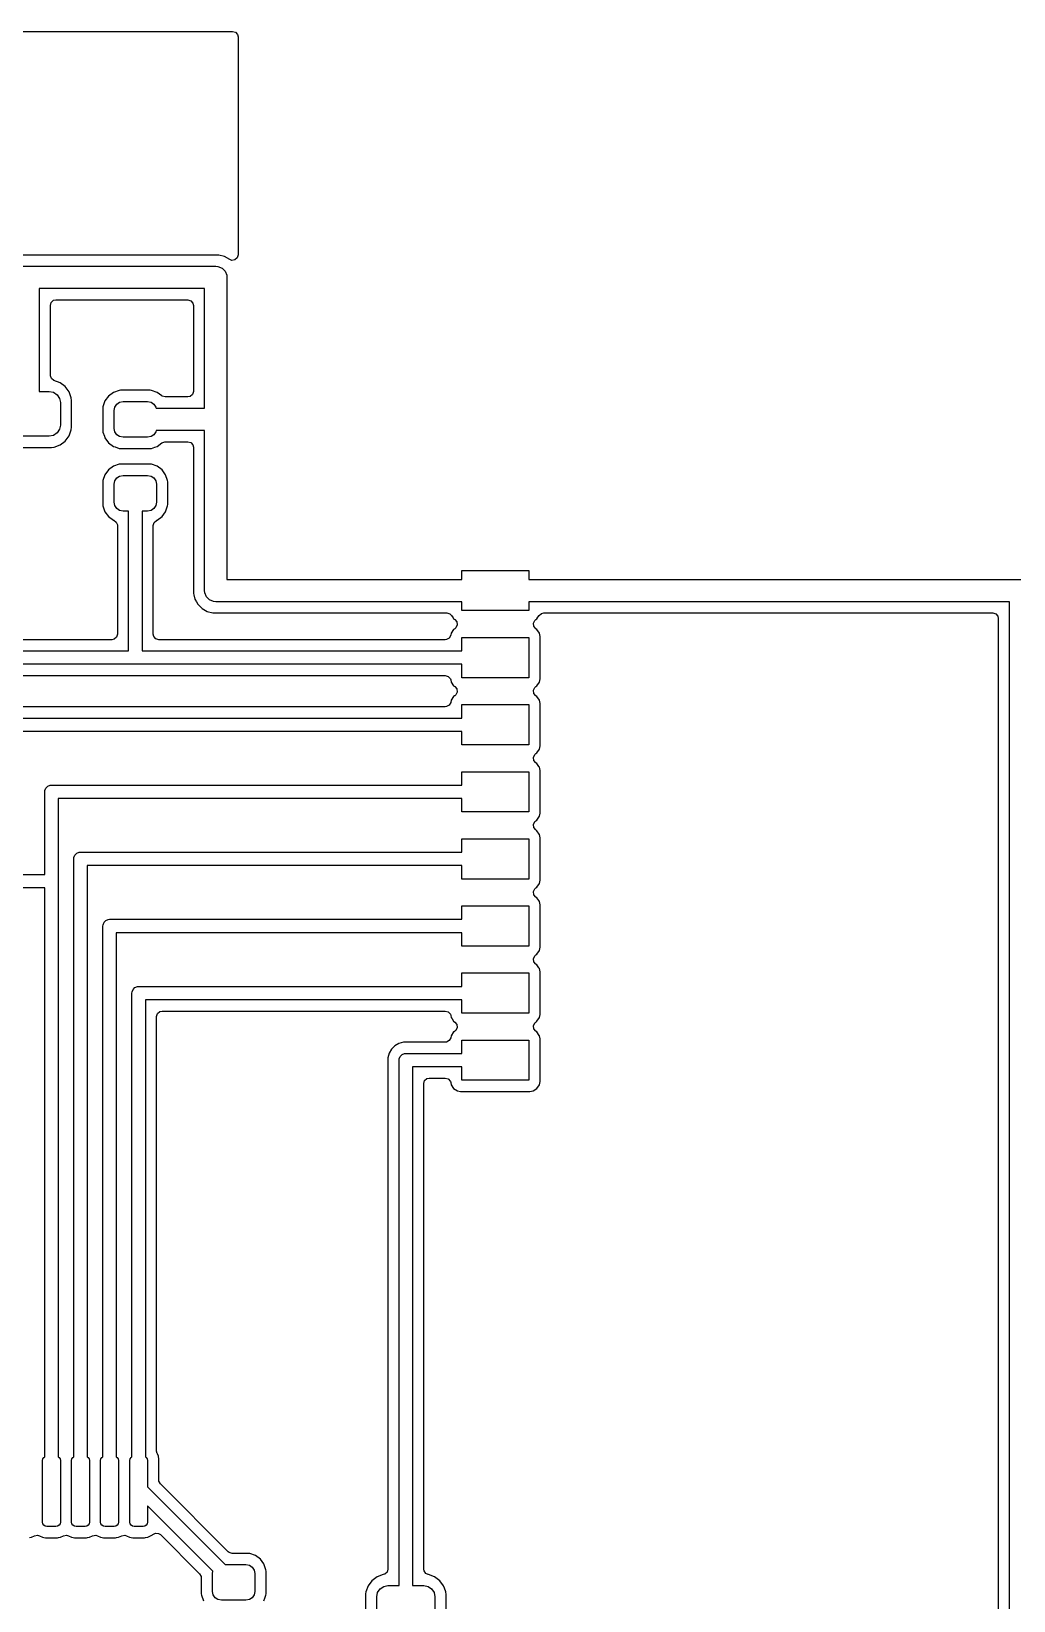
# Model space of a CAD drawing. Header units: millimetres. Extents: x 100.5 to 179.5, y -161.5 to -100.5.
# Drawn here: x 124.88 to 146.84, y -135.58 to -100.5 of the extents above; entities that cross this region are included whole.
import ezdxf

# ---------------------------------------------------------------- set-up
doc = ezdxf.new("R2010")
doc.units = ezdxf.units.MM
doc.layers.add('F.Cu', color=52, linetype='CONTINUOUS', true_color=0xb8bb26)

msp = doc.modelspace()

# ---------------------------------------------------------------- linework, layer by layer
at = {"layer": 'F.Cu', "linetype": 'CONTINUOUS'}
for p, q in [((101.241555, -100.5), (129.376, -100.5)), ((129.376, -100.5), (129.443039, -100.519685)), ((129.443039, -100.519685), (129.488794, -100.572489)), ((129.488794, -100.572489), (129.5, -100.624)), ((129.5, -100.624), (129.5, -105.495973)), ((129.065892, -105.4995), (114.065892, -105.4995)), ((129.193186, -105.533608), (129.065892, -105.4995)), ((129.193187, -105.533608), (129.193186, -105.533608)), ((129.193188, -105.533609), (129.193187, -105.533608)), ((129.314, -105.60336), (129.193188, -105.533609)), ((129.480315, -105.563012), (129.427511, -105.608767)), ((129.5, -105.495973), (129.480315, -105.563012)), ((114, -105.75), (129, -105.75)), ((129, -105.75), (129.048773, -105.754804)), ((129.048773, -105.754804), (129.138893, -105.792133)), ((129.138893, -105.792133), (129.207867, -105.861107)), ((129.207867, -105.861107), (129.245196, -105.951227)), ((129.358353, -105.618711), (129.314, -105.60336)), ((129.427511, -105.608767), (129.358353, -105.618711)), ((128.75, -106.25), (125.05, -106.25)), ((125.05, -106.25), (125.05, -108.55)), ((128.75, -108.920693), (128.75, -106.25)), ((129.245196, -105.951227), (129.25, -106)), ((129.25, -106), (129.25, -112.75)), ((125.3005, -106.6245), (125.320185, -106.557461)), ((125.3005, -108.189235), (125.3005, -106.6245)), ((125.320185, -106.557461), (125.372989, -106.511706)), ((125.372989, -106.511706), (125.4245, -106.5005)), ((125.4245, -106.5005), (128.3755, -106.5005)), ((128.3755, -106.5005), (128.442539, -106.520185)), ((128.442539, -106.520185), (128.488294, -106.572989)), ((128.488294, -106.572989), (128.4995, -106.6245)), ((128.4995, -106.6245), (128.4995, -108.547231)), ((125.300816, -108.198081), (125.3005, -108.189235)), ((125.325233, -108.263545), (125.300816, -108.198081)), ((125.381166, -108.305417), (125.325233, -108.263545)), ((125.51733, -108.356203), (125.381166, -108.305417)), ((125.517335, -108.356206), (125.51733, -108.356203)), ((125.632544, -108.442452), (125.517335, -108.356206)), ((125.05, -108.55), (125.275, -108.55)), ((125.275, -108.55), (125.370671, -108.56903)), ((125.370671, -108.56903), (125.451777, -108.623223)), ((125.451777, -108.623223), (125.50597, -108.704329)), ((125.50597, -108.704329), (125.525, -108.8)), ((125.632547, -108.442455), (125.632544, -108.442452)), ((125.718793, -108.557664), (125.632547, -108.442455)), ((125.718797, -108.557671), (125.718793, -108.557664)), ((125.761736, -108.672798), (125.718797, -108.557671)), ((125.769091, -108.692517), (125.761736, -108.672798)), ((125.775499, -108.752128), (125.769091, -108.692517)), ((125.7755, -109.347873), (125.775499, -108.752128)), ((126.60285, -108.65285), (126.522207, -108.762117)), ((126.712117, -108.572207), (126.60285, -108.65285)), ((126.712119, -108.572206), (126.712117, -108.572207)), ((126.840298, -108.527353), (126.712119, -108.572206)), ((126.8403, -108.527353), (126.840298, -108.527353)), ((126.87073, -108.5245), (126.8403, -108.527353)), ((126.870734, -108.5245), (126.87073, -108.5245)), ((127.529266, -108.5245), (126.870734, -108.5245)), ((127.52927, -108.5245), (127.529266, -108.5245)), ((127.5597, -108.527353), (127.52927, -108.5245)), ((127.68788, -108.572206), (127.5597, -108.527353)), ((127.687882, -108.572207), (127.68788, -108.572206)), ((127.791154, -108.648425), (127.687882, -108.572207)), ((127.798032, -108.653151), (127.791154, -108.648425)), ((127.865126, -108.67265), (127.798032, -108.653151)), ((128.375845, -108.671231), (127.865126, -108.67265)), ((128.427011, -108.660025), (128.375845, -108.671231)), ((128.479815, -108.61427), (128.427011, -108.660025)), ((128.4995, -108.547231), (128.479815, -108.61427)), ((125.525, -108.8), (125.525, -109.3)), ((126.477353, -108.8903), (126.4745, -108.92073)), ((126.4745, -108.92073), (126.4745, -109.429269)), ((126.522206, -108.762119), (126.477353, -108.890298)), ((126.477353, -108.890298), (126.477353, -108.8903)), ((126.522207, -108.762117), (126.522206, -108.762119)), ((126.725, -108.975), (126.740224, -108.898463)), ((126.725, -109.375), (126.725, -108.975)), ((126.740224, -108.898463), (126.783579, -108.833579)), ((126.783579, -108.833579), (126.848463, -108.790224)), ((126.848463, -108.790224), (126.925, -108.775)), ((126.925, -108.775), (127.475, -108.775)), ((127.475, -108.775), (127.551537, -108.790224)), ((127.551537, -108.790224), (127.616421, -108.833579)), ((127.616421, -108.833579), (127.659776, -108.898463)), ((127.659776, -108.898463), (127.664797, -108.923707)), ((127.664797, -108.923707), (128.75, -108.920693)), ((125.50597, -109.395671), (125.451777, -109.476777)), ((125.525, -109.3), (125.50597, -109.395671)), ((125.718796, -109.542331), (125.769091, -109.407483)), ((125.769091, -109.407483), (125.7755, -109.347873)), ((126.4745, -109.429269), (126.477353, -109.459699)), ((126.740224, -109.451537), (126.725, -109.375)), ((126.783579, -109.516421), (126.740224, -109.451537)), ((127.659776, -109.451537), (127.616421, -109.516421)), ((127.665311, -109.423708), (127.659776, -109.451537)), ((128.75, -109.420695), (127.665311, -109.423708)), ((128.75, -113), (128.75, -109.420695)), ((124.277127, -109.8005), (125.322872, -109.800499)), ((125.275, -109.55), (124.325, -109.55)), ((125.370671, -109.53097), (125.275, -109.55)), ((125.322872, -109.800499), (125.382483, -109.794091)), ((125.451777, -109.476777), (125.370671, -109.53097)), ((125.382483, -109.794091), (125.517331, -109.743796)), ((125.517331, -109.743796), (125.632546, -109.657546)), ((125.632546, -109.657546), (125.718796, -109.542331)), ((126.477353, -109.459699), (126.477353, -109.459701)), ((126.477353, -109.459701), (126.509691, -109.552114)), ((126.509691, -109.552114), (126.522207, -109.587882)), ((126.522207, -109.587882), (126.60285, -109.69715)), ((126.60285, -109.69715), (126.712118, -109.777793)), ((126.712118, -109.777793), (126.746109, -109.789687)), ((126.746109, -109.789687), (126.840299, -109.822646)), ((126.848463, -109.559776), (126.783579, -109.516421)), ((126.925, -109.575), (126.848463, -109.559776)), ((127.475, -109.575), (126.925, -109.575)), ((127.551537, -109.559776), (127.475, -109.575)), ((127.616421, -109.516421), (127.551537, -109.559776)), ((127.559701, -109.822646), (127.635172, -109.796237)), ((127.635172, -109.796237), (127.687882, -109.777793)), ((127.687882, -109.777793), (127.796172, -109.697871)), ((127.796172, -109.697871), (127.8618, -109.673901)), ((127.8618, -109.673901), (127.869459, -109.673642)), ((127.869459, -109.673642), (128.375156, -109.672237)), ((128.375156, -109.672237), (128.442249, -109.691736)), ((128.442249, -109.691736), (128.488151, -109.744412)), ((128.488151, -109.744412), (128.4995, -109.796237)), ((128.4995, -109.796237), (128.4995, -113.065892)), ((126.840299, -109.822646), (126.87073, -109.8255)), ((126.87073, -109.8255), (126.870734, -109.8255)), ((126.870734, -109.8255), (127.52927, -109.8255)), ((127.52927, -109.8255), (127.559699, -109.822646)), ((127.559699, -109.822646), (127.559701, -109.822646)), ((126.522206, -110.412119), (126.477353, -110.540298)), ((126.522207, -110.412117), (126.522206, -110.412119)), ((126.60285, -110.30285), (126.522207, -110.412117)), ((126.712117, -110.222207), (126.60285, -110.30285)), ((126.712119, -110.222206), (126.712117, -110.222207)), ((126.840298, -110.177353), (126.712119, -110.222206)), ((126.740224, -110.548463), (126.783579, -110.483579)), ((126.783579, -110.483579), (126.848463, -110.440224)), ((126.8403, -110.177353), (126.840298, -110.177353)), ((126.87073, -110.1745), (126.8403, -110.177353)), ((126.848463, -110.440224), (126.925, -110.425)), ((126.870734, -110.1745), (126.87073, -110.1745)), ((127.529266, -110.1745), (126.870734, -110.1745)), ((126.925, -110.425), (127.475, -110.425)), ((127.475, -110.425), (127.551537, -110.440224)), ((127.52927, -110.1745), (127.529266, -110.1745)), ((127.5597, -110.177353), (127.52927, -110.1745)), ((127.551537, -110.440224), (127.616421, -110.483579)), ((127.68788, -110.222206), (127.5597, -110.177353)), ((127.616421, -110.483579), (127.659776, -110.548463)), ((127.687882, -110.222207), (127.68788, -110.222206)), ((127.79715, -110.30285), (127.687882, -110.222207)), ((127.877792, -110.412117), (127.79715, -110.30285)), ((127.877793, -110.412119), (127.877792, -110.412117)), ((127.922646, -110.540298), (127.877793, -110.412119)), ((126.477353, -110.5403), (126.4745, -110.57073)), ((126.4745, -110.57073), (126.4745, -111.079269)), ((126.477353, -110.540298), (126.477353, -110.5403)), ((126.725, -110.625), (126.740224, -110.548463)), ((126.725, -111.025), (126.725, -110.625)), ((127.659776, -110.548463), (127.675, -110.625)), ((127.675, -110.625), (127.675, -111.025)), ((127.922646, -110.5403), (127.922646, -110.540298)), ((127.9255, -110.57073), (127.922646, -110.5403)), ((127.9255, -111.079269), (127.9255, -110.57073)), ((126.4745, -111.079269), (126.477353, -111.109699)), ((126.477353, -111.109699), (126.477353, -111.109701)), ((126.477353, -111.109701), (126.522206, -111.23788)), ((126.740224, -111.101537), (126.725, -111.025)), ((126.783579, -111.166421), (126.740224, -111.101537)), ((126.848463, -111.209776), (126.783579, -111.166421)), ((127.616421, -111.166421), (127.551537, -111.209776)), ((127.659776, -111.101537), (127.616421, -111.166421)), ((127.675, -111.025), (127.659776, -111.101537)), ((127.877793, -111.237882), (127.900219, -111.17379)), ((127.900219, -111.17379), (127.922646, -111.109701)), ((127.922646, -111.109699), (127.9255, -111.079269)), ((127.922646, -111.109701), (127.922646, -111.109699)), ((126.522206, -111.23788), (126.522207, -111.237882)), ((126.522207, -111.237882), (126.60285, -111.34715)), ((126.60285, -111.34715), (126.712118, -111.427793)), ((126.712118, -111.427793), (126.712121, -111.427794)), ((126.712121, -111.427794), (126.716452, -111.42931)), ((126.716452, -111.42931), (126.773229, -111.47003)), ((126.773229, -111.47003), (126.798978, -111.534982)), ((126.798978, -111.534982), (126.7995, -111.546352)), ((126.7995, -111.546352), (126.7995, -113.9755)), ((126.925, -111.225), (126.848463, -111.209776)), ((127.05, -111.225), (126.925, -111.225)), ((127.05, -114.35), (127.05, -111.225)), ((127.475, -111.225), (127.35, -111.225)), ((127.35, -111.225), (127.35, -114.35)), ((127.551537, -111.209776), (127.475, -111.225)), ((127.6005, -111.546352), (127.620185, -111.479313)), ((127.6005, -113.9755), (127.6005, -111.546352)), ((127.620185, -111.479313), (127.672989, -111.433558)), ((127.672989, -111.433558), (127.683548, -111.42931)), ((127.683548, -111.42931), (127.685915, -111.428481)), ((127.685915, -111.428481), (127.687882, -111.427793)), ((127.687882, -111.427793), (127.79715, -111.34715)), ((127.79715, -111.34715), (127.877793, -111.237882)), ((134.5, -112.75), (134.5, -112.55)), ((134.5, -112.55), (136, -112.55)), ((136, -112.55), (136, -112.75)), ((129.25, -112.75), (134.5, -112.75)), ((136, -112.75), (147, -112.75)), ((128.4995, -113.065892), (128.507876, -113.097151)), ((128.507876, -113.097151), (128.533608, -113.193187)), ((128.533608, -113.193187), (128.566138, -113.249529)), ((128.566138, -113.249529), (128.5995, -113.307314)), ((128.5995, -113.307314), (128.692686, -113.4005)), ((128.754804, -113.048773), (128.75, -113)), ((128.792133, -113.138893), (128.754804, -113.048773)), ((128.861107, -113.207867), (128.792133, -113.138893)), ((128.951227, -113.245196), (128.861107, -113.207867)), ((129, -113.25), (128.951227, -113.245196)), ((134.5, -113.25), (129, -113.25)), ((134.5, -113.45), (134.5, -113.25)), ((146.75, -113.25), (136, -113.25)), ((136, -113.25), (136, -113.45)), ((146.75, -139.75), (146.75, -113.25)), ((128.692686, -113.4005), (128.806814, -113.466392)), ((128.806814, -113.466392), (128.934108, -113.5005)), ((128.934108, -113.5005), (129.065892, -113.5005)), ((129.065892, -113.5005), (134.166189, -113.5005)), ((134.166189, -113.5005), (134.233228, -113.520185)), ((134.233228, -113.520185), (134.269291, -113.555609)), ((134.269291, -113.555609), (134.304664, -113.608548)), ((134.304664, -113.608548), (134.319399, -113.630601)), ((134.319399, -113.630601), (134.34379, -113.646898)), ((134.34379, -113.646898), (134.388594, -113.700511)), ((136, -113.45), (134.5, -113.45)), ((136.132852, -113.667138), (136.15621, -113.646898)), ((136.15621, -113.646898), (136.180601, -113.630601)), ((136.180601, -113.630601), (136.203289, -113.596644)), ((136.203289, -113.596644), (136.230709, -113.555609)), ((136.230709, -113.555609), (136.284321, -113.510804)), ((136.284321, -113.510804), (136.333811, -113.5005)), ((136.333811, -113.5005), (146.3755, -113.5005)), ((146.3755, -113.5005), (146.442539, -113.520185)), ((146.442539, -113.520185), (146.488294, -113.572989)), ((146.488294, -113.572989), (146.4995, -113.6245)), ((146.4995, -113.6245), (146.4995, -139.3755)), ((126.7995, -113.9755), (126.779815, -114.042539)), ((127.611706, -114.027011), (127.6005, -113.9755)), ((134.254598, -113.999692), (134.222212, -114.061603)), ((134.264032, -113.952263), (134.254598, -113.999692)), ((134.264033, -113.95226), (134.264032, -113.952263)), ((134.319399, -113.869399), (134.264033, -113.95226)), ((134.343791, -113.8531), (134.319399, -113.869399)), ((134.367146, -113.832863), (134.343791, -113.8531)), ((134.397301, -113.769836), (134.367146, -113.832863)), ((134.388594, -113.700511), (134.397301, -113.769836)), ((136.102698, -113.730166), (136.132852, -113.667138)), ((136.111405, -113.799491), (136.102698, -113.730166)), ((136.156209, -113.853101), (136.111405, -113.799491)), ((136.180601, -113.869399), (136.156209, -113.853101)), ((136.235966, -113.95226), (136.180601, -113.869399)), ((136.235967, -113.952264), (136.235966, -113.95226)), ((136.250499, -114.025321), (136.235967, -113.952264)), ((120.65, -114.35), (127.05, -114.35)), ((126.6755, -114.0995), (121.0245, -114.0995)), ((126.727011, -114.088294), (126.6755, -114.0995)), ((126.779815, -114.042539), (126.727011, -114.088294)), ((127.35, -114.35), (134.5, -114.35)), ((127.657461, -114.079815), (127.611706, -114.027011)), ((127.7245, -114.0995), (127.657461, -114.079815)), ((134.132981, -114.0995), (127.7245, -114.0995)), ((134.161496, -114.096177), (134.132981, -114.0995)), ((134.222212, -114.061603), (134.161496, -114.096177)), ((134.5, -114.35), (134.5, -114.05)), ((134.5, -114.05), (136, -114.05)), ((136, -114.05), (136, -114.95)), ((136.2505, -114.025323), (136.250499, -114.025321)), ((136.2505, -114.025326), (136.2505, -114.025323)), ((136.2505, -114.974674), (136.2505, -114.025326)), ((127.2, -114.65), (120.5, -114.65)), ((134.5, -114.65), (127.2, -114.65)), ((134.5, -114.95), (134.5, -114.65)), ((120.552727, -114.9005), (127.147273, -114.9005)), ((127.147273, -114.9005), (134.132981, -114.9005)), ((134.132981, -114.9005), (134.20002, -114.920185)), ((134.20002, -114.920185), (134.245775, -114.972989)), ((134.245775, -114.972989), (134.254598, -115.000308)), ((134.254598, -115.000308), (134.264032, -115.047736)), ((134.264032, -115.047736), (134.264033, -115.047739)), ((134.264033, -115.047739), (134.264034, -115.04774)), ((134.264034, -115.04774), (134.319399, -115.130601)), ((136, -114.95), (134.5, -114.95)), ((136.180601, -115.130601), (136.235966, -115.04774)), ((136.235966, -115.04774), (136.2505, -114.974674)), ((134.319399, -115.369399), (134.264033, -115.45226)), ((134.319399, -115.130601), (134.34379, -115.146898)), ((134.337923, -115.357022), (134.319399, -115.369399)), ((134.343791, -115.3531), (134.337923, -115.357022)), ((134.34379, -115.146898), (134.388594, -115.200511)), ((134.367146, -115.332863), (134.343791, -115.3531)), ((134.397301, -115.269836), (134.367146, -115.332863)), ((134.388594, -115.200511), (134.397301, -115.269836)), ((136.102698, -115.230166), (136.132852, -115.167138)), ((136.111405, -115.299491), (136.102698, -115.230166)), ((136.156209, -115.353101), (136.111405, -115.299491)), ((136.132852, -115.167138), (136.15621, -115.146898)), ((136.180601, -115.369399), (136.156209, -115.353101)), ((136.15621, -115.146898), (136.180601, -115.130601)), ((136.235966, -115.45226), (136.180601, -115.369399)), ((134.132981, -115.5995), (117.947273, -115.5995)), ((134.161496, -115.596177), (134.132981, -115.5995)), ((134.222212, -115.561603), (134.161496, -115.596177)), ((134.254598, -115.499692), (134.222212, -115.561603)), ((134.264032, -115.452263), (134.254598, -115.499692)), ((134.264033, -115.45226), (134.264032, -115.452263)), ((134.5, -115.85), (134.5, -115.55)), ((134.5, -115.55), (136, -115.55)), ((136, -115.55), (136, -116.45)), ((136.235967, -115.452264), (136.235966, -115.45226)), ((136.250499, -115.525321), (136.235967, -115.452264)), ((136.2505, -115.525323), (136.250499, -115.525321)), ((136.2505, -115.525326), (136.2505, -115.525323)), ((136.2505, -116.474674), (136.2505, -115.525326)), ((118, -115.85), (134.5, -115.85)), ((134.5, -116.15), (118.15, -116.15)), ((134.5, -116.45), (134.5, -116.15)), ((136, -116.45), (134.5, -116.45)), ((136.102698, -116.730166), (136.132852, -116.667138)), ((136.111405, -116.799491), (136.102698, -116.730166)), ((136.156209, -116.853101), (136.111405, -116.799491)), ((136.132852, -116.667138), (136.15621, -116.646898)), ((136.15621, -116.646898), (136.180601, -116.630601)), ((136.180601, -116.630601), (136.235966, -116.54774)), ((136.235966, -116.54774), (136.2505, -116.474674)), ((134.5, -117.35), (134.5, -117.05)), ((134.5, -117.05), (136, -117.05)), ((136, -117.05), (136, -117.95)), ((136.180601, -116.869399), (136.156209, -116.853101)), ((136.224945, -116.935766), (136.180601, -116.869399)), ((136.235966, -116.95226), (136.224945, -116.935766)), ((136.235967, -116.952264), (136.235966, -116.95226)), ((136.250499, -117.025321), (136.235967, -116.952264)), ((136.2505, -117.025323), (136.250499, -117.025321)), ((136.2505, -117.025326), (136.2505, -117.025323)), ((136.2505, -117.974674), (136.2505, -117.025326)), ((125.175, -117.5), (125.177882, -117.470736)), ((125.175, -119.35), (125.175, -117.5)), ((125.177882, -117.470736), (125.20028, -117.416664)), ((125.20028, -117.416664), (125.241664, -117.37528)), ((125.241664, -117.37528), (125.295736, -117.352882)), ((125.295736, -117.352882), (125.325, -117.35)), ((125.325, -117.35), (134.5, -117.35)), ((134.5, -117.65), (125.475, -117.65)), ((125.475, -117.65), (125.475, -119.465622)), ((134.5, -117.95), (134.5, -117.65)), ((136, -117.95), (134.5, -117.95)), ((136.102698, -118.230166), (136.132852, -118.167138)), ((136.132852, -118.167138), (136.15621, -118.146898)), ((136.15621, -118.146898), (136.180601, -118.130601)), ((136.180601, -118.130601), (136.235966, -118.04774)), ((136.235966, -118.04774), (136.2505, -117.974674)), ((134.5, -118.85), (134.5, -118.55)), ((134.5, -118.55), (136, -118.55)), ((136, -118.55), (136, -119.45)), ((136.111405, -118.299491), (136.102698, -118.230166)), ((136.156209, -118.353101), (136.111405, -118.299491)), ((136.180601, -118.369399), (136.156209, -118.353101)), ((136.233607, -118.44873), (136.180601, -118.369399)), ((136.235966, -118.45226), (136.233607, -118.44873)), ((136.235967, -118.452264), (136.235966, -118.45226)), ((136.250499, -118.525321), (136.235967, -118.452264)), ((136.2505, -118.525323), (136.250499, -118.525321)), ((136.2505, -118.525326), (136.2505, -118.525323)), ((136.2505, -119.474674), (136.2505, -118.525326)), ((125.827882, -118.970736), (125.85028, -118.916664)), ((125.85028, -118.916664), (125.891664, -118.87528)), ((125.891664, -118.87528), (125.945736, -118.852882)), ((125.945736, -118.852882), (125.975, -118.85)), ((125.975, -118.85), (134.5, -118.85)), ((125.825, -119), (125.827882, -118.970736)), ((125.825, -132.36545), (125.825, -119)), ((134.5, -119.15), (126.125, -119.15)), ((126.125, -119.15), (126.125, -132.36545)), ((134.5, -119.45), (134.5, -119.15)), ((119.425, -119.35), (125.175, -119.35)), ((125.475, -119.465622), (125.477118, -119.470736)), ((125.477118, -119.529264), (125.475, -119.534377)), ((125.475, -119.534377), (125.475, -132.36545)), ((125.477118, -119.470736), (125.477118, -119.529264)), ((136, -119.45), (134.5, -119.45)), ((136.180601, -119.630601), (136.235966, -119.54774)), ((136.235966, -119.54774), (136.2505, -119.474674)), ((125.175, -119.65), (119.425, -119.65)), ((125.175, -132.36545), (125.175, -119.65)), ((136.102698, -119.730166), (136.132852, -119.667138)), ((136.111405, -119.799491), (136.102698, -119.730166)), ((136.156209, -119.853101), (136.111405, -119.799491)), ((136.132852, -119.667138), (136.15621, -119.646898)), ((136.180601, -119.869399), (136.156209, -119.853101)), ((136.15621, -119.646898), (136.180601, -119.630601)), ((136.222106, -119.931517), (136.180601, -119.869399)), ((136.235966, -119.95226), (136.222106, -119.931517)), ((136.235967, -119.952264), (136.235966, -119.95226)), ((136.250499, -120.025321), (136.235967, -119.952264)), ((134.5, -120.35), (134.5, -120.05)), ((134.5, -120.05), (136, -120.05)), ((136, -120.05), (136, -120.95)), ((136.2505, -120.025323), (136.250499, -120.025321)), ((136.2505, -120.025326), (136.2505, -120.025323)), ((136.2505, -120.974674), (136.2505, -120.025326)), ((126.475, -120.5), (126.477882, -120.470736)), ((126.475, -132.36545), (126.475, -120.5)), ((126.477882, -120.470736), (126.50028, -120.416664)), ((126.50028, -120.416664), (126.541664, -120.37528)), ((126.541664, -120.37528), (126.595736, -120.352882)), ((126.595736, -120.352882), (126.625, -120.35)), ((126.625, -120.35), (134.5, -120.35)), ((134.5, -120.65), (126.775, -120.65)), ((126.775, -120.65), (126.775, -132.36545)), ((134.5, -120.95), (134.5, -120.65)), ((136, -120.95), (134.5, -120.95)), ((136.235966, -121.04774), (136.2505, -120.974674)), ((136.102698, -121.230166), (136.132852, -121.167138)), ((136.111405, -121.299491), (136.102698, -121.230166)), ((136.156209, -121.353101), (136.111405, -121.299491)), ((136.132852, -121.167138), (136.15621, -121.146898)), ((136.180601, -121.369399), (136.156209, -121.353101)), ((136.15621, -121.146898), (136.180601, -121.130601)), ((136.180601, -121.130601), (136.235966, -121.04774)), ((136.225649, -121.436819), (136.180601, -121.369399)), ((134.5, -121.85), (134.5, -121.55)), ((134.5, -121.55), (136, -121.55)), ((136, -121.55), (136, -122.45)), ((136.235966, -121.45226), (136.225649, -121.436819)), ((136.235967, -121.452264), (136.235966, -121.45226)), ((136.250499, -121.525321), (136.235967, -121.452264)), ((136.2505, -121.525323), (136.250499, -121.525321)), ((136.2505, -121.525326), (136.2505, -121.525323)), ((136.2505, -122.474674), (136.2505, -121.525326)), ((127.125, -122), (127.127882, -121.970736)), ((127.125, -132.36545), (127.125, -122)), ((127.127882, -121.970736), (127.15028, -121.916664)), ((127.15028, -121.916664), (127.191664, -121.87528)), ((127.191664, -121.87528), (127.245736, -121.852882)), ((127.245736, -121.852882), (127.275, -121.85)), ((127.275, -121.85), (134.5, -121.85)), ((134.5, -122.15), (127.425, -122.15)), ((127.425, -122.15), (127.425, -132.36545)), ((127.695185, -122.457461), (127.747989, -122.411706)), ((127.747989, -122.411706), (127.7995, -122.4005)), ((127.7995, -122.4005), (134.132981, -122.4005)), ((134.132981, -122.4005), (134.20002, -122.420185)), ((134.20002, -122.420185), (134.245775, -122.472989)), ((134.5, -122.45), (134.5, -122.15)), ((127.6755, -122.5245), (127.695185, -122.457461)), ((127.6755, -132.237947), (127.6755, -122.5245)), ((134.245775, -122.472989), (134.254598, -122.500308)), ((134.254598, -122.500308), (134.264032, -122.547736)), ((134.264032, -122.547736), (134.264033, -122.547739)), ((134.264033, -122.547739), (134.282405, -122.575235)), ((134.282405, -122.575235), (134.319399, -122.630601)), ((134.319399, -122.630601), (134.34379, -122.646898)), ((134.34379, -122.646898), (134.388594, -122.700511)), ((134.397301, -122.769836), (134.367146, -122.832863)), ((134.388594, -122.700511), (134.397301, -122.769836)), ((136, -122.45), (134.5, -122.45)), ((136.102698, -122.730166), (136.132852, -122.667138)), ((136.111405, -122.799491), (136.102698, -122.730166)), ((136.132852, -122.667138), (136.15621, -122.646898)), ((136.15621, -122.646898), (136.180601, -122.630601)), ((136.180601, -122.630601), (136.235966, -122.54774)), ((136.235966, -122.54774), (136.2505, -122.474674)), ((133.09541, -123.126794), (133.004085, -123.179521)), ((133.095413, -123.126793), (133.09541, -123.126794)), ((133.197273, -123.0995), (133.095413, -123.126793)), ((134.132981, -123.0995), (133.197273, -123.0995)), ((134.161496, -123.096177), (134.132981, -123.0995)), ((134.222212, -123.061603), (134.161496, -123.096177)), ((134.254598, -122.999692), (134.222212, -123.061603)), ((134.264032, -122.952263), (134.254598, -122.999692)), ((134.264033, -122.95226), (134.264032, -122.952263)), ((134.319399, -122.869399), (134.264033, -122.95226)), ((134.330271, -122.862135), (134.319399, -122.869399)), ((134.343791, -122.8531), (134.330271, -122.862135)), ((134.367146, -122.832863), (134.343791, -122.8531)), ((134.5, -123.35), (134.5, -123.05)), ((134.5, -123.05), (136, -123.05)), ((136, -123.05), (136, -123.95)), ((136.156209, -122.853101), (136.111405, -122.799491)), ((136.180601, -122.869399), (136.156209, -122.853101)), ((136.232247, -122.946694), (136.180601, -122.869399)), ((136.235966, -122.95226), (136.232247, -122.946694)), ((136.235967, -122.952264), (136.235966, -122.95226)), ((136.250499, -123.025321), (136.235967, -122.952264)), ((136.2505, -123.025323), (136.250499, -123.025321)), ((136.2505, -123.025326), (136.2505, -123.025323)), ((136.2505, -123.974674), (136.2505, -123.025326)), ((132.876793, -123.345413), (132.8495, -123.447273)), ((132.8495, -123.447273), (132.8495, -134.878023)), ((132.876794, -123.34541), (132.876793, -123.345413)), ((132.929521, -123.254085), (132.876794, -123.34541)), ((133.004085, -123.179521), (132.929521, -123.254085)), ((133.1, -123.5), (133.102882, -123.470736)), ((133.102882, -123.470736), (133.12528, -123.416664)), ((133.12528, -123.416664), (133.166664, -123.37528)), ((133.166664, -123.37528), (133.220736, -123.352882)), ((133.220736, -123.352882), (133.25, -123.35)), ((133.25, -123.35), (134.5, -123.35)), ((133.1, -135.245), (133.1, -123.5)), ((134.5, -123.65), (133.4, -123.65)), ((133.4, -123.65), (133.4, -135.245)), ((134.5, -123.95), (134.5, -123.65)), ((133.6505, -124.0245), (133.670185, -123.957461)), ((133.6505, -134.878024), (133.6505, -124.0245)), ((133.670185, -123.957461), (133.722989, -123.911706)), ((133.722989, -123.911706), (133.7745, -123.9005)), ((133.7745, -123.9005), (134.132981, -123.9005)), ((134.132981, -123.9005), (134.20002, -123.920185)), ((134.20002, -123.920185), (134.245775, -123.972989)), ((134.245775, -123.972989), (134.254598, -124.000308)), ((134.254598, -124.000308), (134.264032, -124.047736)), ((134.264032, -124.047736), (134.264033, -124.047739)), ((134.264033, -124.047739), (134.264034, -124.04774)), ((134.264034, -124.04774), (134.319399, -124.130601)), ((134.319399, -124.130601), (134.40226, -124.185966)), ((134.40226, -124.185966), (134.402264, -124.185967)), ((134.402264, -124.185967), (134.475321, -124.200499)), ((136, -123.95), (134.5, -123.95)), ((136.024677, -124.200499), (136.09774, -124.185966)), ((136.09774, -124.185966), (136.180601, -124.130601)), ((136.180601, -124.130601), (136.235966, -124.04774)), ((136.235966, -124.04774), (136.2505, -123.974674)), ((134.475321, -124.200499), (134.475324, -124.2005)), ((134.475324, -124.2005), (134.475326, -124.2005)), ((134.475326, -124.2005), (136.024676, -124.2005)), ((136.024676, -124.2005), (136.024677, -124.200499)), ((127.688099, -132.292406), (127.6755, -132.237947)), ((125.125, -132.45), (125.132612, -132.411732)), ((125.125, -133.825), (125.125, -132.45)), ((125.132612, -132.411732), (125.154289, -132.379289)), ((125.154289, -132.379289), (125.175, -132.36545)), ((125.475, -132.36545), (125.495711, -132.379289)), ((125.495711, -132.379289), (125.517388, -132.411732)), ((125.517388, -132.411732), (125.525, -132.45)), ((125.525, -132.45), (125.525, -133.825)), ((125.775, -132.45), (125.782612, -132.411732)), ((125.775, -133.825), (125.775, -132.45)), ((125.782612, -132.411732), (125.804289, -132.379289)), ((125.804289, -132.379289), (125.825, -132.36545)), ((126.125, -132.36545), (126.145711, -132.379289)), ((126.145711, -132.379289), (126.167388, -132.411732)), ((126.167388, -132.411732), (126.175, -132.45)), ((126.175, -132.45), (126.175, -133.825)), ((126.425, -132.45), (126.432612, -132.411732)), ((126.425, -133.825), (126.425, -132.45)), ((126.432612, -132.411732), (126.454289, -132.379289)), ((126.454289, -132.379289), (126.475, -132.36545)), ((126.775, -132.36545), (126.795711, -132.379289)), ((126.795711, -132.379289), (126.817388, -132.411732)), ((126.817388, -132.411732), (126.825, -132.45)), ((126.825, -132.45), (126.825, -133.825)), ((127.075, -132.45), (127.082612, -132.411732)), ((127.075, -133.825), (127.075, -132.45)), ((127.082612, -132.411732), (127.104289, -132.379289)), ((127.104289, -132.379289), (127.125, -132.36545)), ((127.425, -132.36545), (127.445711, -132.379289)), ((127.445711, -132.379289), (127.467388, -132.411732)), ((127.467388, -132.411732), (127.475, -132.45)), ((127.475, -132.45), (127.475, -133.037868)), ((127.693143, -132.302725), (127.688099, -132.292406)), ((127.715573, -132.348607), (127.693143, -132.302725)), ((127.715573, -132.348609), (127.715573, -132.348607)), ((127.715574, -132.348611), (127.715573, -132.348609)), ((127.7255, -132.416739), (127.715574, -132.348611)), ((127.7255, -132.882745), (127.7255, -132.416739)), ((127.728334, -132.909103), (127.7255, -132.882745)), ((127.761819, -132.970426), (127.728334, -132.909103)), ((127.475, -133.037868), (129.212132, -134.775)), ((129.279574, -134.488181), (127.761819, -132.970426)), ((128.93543, -134.922562), (127.475, -133.462132)), ((127.475, -133.462132), (127.475, -133.825)), ((125.132612, -133.863268), (125.125, -133.825)), ((125.154289, -133.895711), (125.132612, -133.863268)), ((125.186732, -133.917388), (125.154289, -133.895711)), ((125.225, -133.925), (125.186732, -133.917388)), ((125.425, -133.925), (125.225, -133.925)), ((125.463268, -133.917388), (125.425, -133.925)), ((125.495711, -133.895711), (125.463268, -133.917388)), ((125.517388, -133.863268), (125.495711, -133.895711)), ((125.525, -133.825), (125.517388, -133.863268)), ((125.782612, -133.863268), (125.775, -133.825)), ((125.804289, -133.895711), (125.782612, -133.863268)), ((125.836732, -133.917388), (125.804289, -133.895711)), ((125.875, -133.925), (125.836732, -133.917388)), ((126.075, -133.925), (125.875, -133.925)), ((126.113268, -133.917388), (126.075, -133.925)), ((126.145711, -133.895711), (126.113268, -133.917388)), ((126.167388, -133.863268), (126.145711, -133.895711)), ((126.175, -133.825), (126.167388, -133.863268)), ((126.432612, -133.863268), (126.425, -133.825)), ((126.454289, -133.895711), (126.432612, -133.863268)), ((126.486732, -133.917388), (126.454289, -133.895711)), ((126.525, -133.925), (126.486732, -133.917388)), ((126.725, -133.925), (126.525, -133.925)), ((126.763268, -133.917388), (126.725, -133.925)), ((126.795711, -133.895711), (126.763268, -133.917388)), ((126.817388, -133.863268), (126.795711, -133.895711)), ((126.825, -133.825), (126.817388, -133.863268)), ((127.082612, -133.863268), (127.075, -133.825)), ((127.104289, -133.895711), (127.082612, -133.863268)), ((127.136732, -133.917388), (127.104289, -133.895711)), ((127.175, -133.925), (127.136732, -133.917388)), ((127.375, -133.925), (127.175, -133.925)), ((127.413268, -133.917388), (127.375, -133.925)), ((127.445711, -133.895711), (127.413268, -133.917388)), ((127.467388, -133.863268), (127.445711, -133.895711)), ((127.475, -133.825), (127.467388, -133.863268)), ((124.830971, -134.172191), (124.876393, -134.165573)), ((124.876393, -134.165573), (124.945541, -134.131768)), ((124.945541, -134.131768), (125.014413, -134.12001)), ((125.014413, -134.12001), (125.054458, -134.131768)), ((125.054458, -134.131768), (125.123607, -134.165573)), ((125.123607, -134.165573), (125.157673, -134.170536)), ((125.157673, -134.170536), (125.191739, -134.1755)), ((125.191739, -134.1755), (125.19174, -134.1755)), ((125.19174, -134.1755), (125.458261, -134.1755)), ((125.458261, -134.1755), (125.480971, -134.172191)), ((125.480971, -134.172191), (125.526393, -134.165573)), ((125.526393, -134.165573), (125.595541, -134.131768)), ((125.595541, -134.131768), (125.664413, -134.12001)), ((125.664413, -134.12001), (125.704458, -134.131768)), ((125.704458, -134.131768), (125.773607, -134.165573)), ((125.773607, -134.165573), (125.807673, -134.170536)), ((125.807673, -134.170536), (125.841739, -134.1755)), ((125.841739, -134.1755), (125.84174, -134.1755)), ((125.84174, -134.1755), (126.108261, -134.1755)), ((126.108261, -134.1755), (126.130971, -134.172191)), ((126.130971, -134.172191), (126.176393, -134.165573)), ((126.176393, -134.165573), (126.245541, -134.131768)), ((126.245541, -134.131768), (126.314413, -134.12001)), ((126.314413, -134.12001), (126.354458, -134.131768)), ((126.354458, -134.131768), (126.423607, -134.165573)), ((126.423607, -134.165573), (126.457673, -134.170536)), ((126.457673, -134.170536), (126.491739, -134.1755)), ((126.491739, -134.1755), (126.49174, -134.1755)), ((126.49174, -134.1755), (126.758261, -134.1755)), ((126.758261, -134.1755), (126.780971, -134.172191)), ((126.780971, -134.172191), (126.826393, -134.165573)), ((126.826393, -134.165573), (126.895541, -134.131768)), ((126.895541, -134.131768), (126.964413, -134.12001)), ((126.964413, -134.12001), (127.004458, -134.131768)), ((127.004458, -134.131768), (127.073607, -134.165573)), ((127.073607, -134.165573), (127.107673, -134.170536)), ((127.107673, -134.170536), (127.141739, -134.1755)), ((127.141739, -134.1755), (127.14174, -134.1755)), ((127.14174, -134.1755), (127.408261, -134.1755)), ((127.408261, -134.1755), (127.430971, -134.172191)), ((127.430971, -134.172191), (127.476393, -134.165573)), ((127.476393, -134.165573), (127.581483, -134.114198)), ((127.581483, -134.114198), (127.58946, -134.106221)), ((127.58946, -134.106221), (127.650782, -134.072734)), ((127.650782, -134.072734), (127.720474, -134.077716)), ((127.720474, -134.077716), (127.764825, -134.106218)), ((127.764825, -134.106218), (128.638181, -134.979574)), ((129.300216, -134.504815), (129.279574, -134.488181)), ((129.367255, -134.5245), (129.300216, -134.504815)), ((129.729266, -134.5245), (129.367255, -134.5245)), ((129.72927, -134.5245), (129.729266, -134.5245)), ((129.7597, -134.527353), (129.72927, -134.5245)), ((129.88788, -134.572206), (129.7597, -134.527353)), ((129.887882, -134.572207), (129.88788, -134.572206)), ((129.99715, -134.65285), (129.887882, -134.572207)), ((130.077792, -134.762117), (129.99715, -134.65285)), ((128.638181, -134.979574), (128.671666, -135.040897)), ((128.671666, -135.040897), (128.6745, -135.067255)), ((128.925, -134.975), (128.93543, -134.922562)), ((128.925, -135.375), (128.925, -134.975)), ((129.212132, -134.775), (129.675, -134.775)), ((129.675, -134.775), (129.751537, -134.790224)), ((129.751537, -134.790224), (129.816421, -134.833579)), ((129.816421, -134.833579), (129.859776, -134.898463)), ((129.859776, -134.898463), (129.875, -134.975)), ((129.875, -134.975), (129.875, -135.375)), ((130.077793, -134.762119), (130.077792, -134.762117)), ((130.122646, -134.890298), (130.077793, -134.762119)), ((130.122646, -134.8903), (130.122646, -134.890298)), ((130.1255, -134.92073), (130.122646, -134.8903)), ((130.1255, -135.429269), (130.1255, -134.92073)), ((132.607664, -135.051206), (132.492455, -135.137452)), ((132.607671, -135.051202), (132.607664, -135.051206)), ((132.74252, -135.000907), (132.607671, -135.051202)), ((132.750068, -134.999124), (132.74252, -135.000907)), ((132.777011, -134.990817), (132.749865, -134.998266)), ((132.749865, -134.998266), (132.750068, -134.999124)), ((132.829815, -134.945062), (132.777011, -134.990817)), ((132.8495, -134.878023), (132.829815, -134.945062)), ((133.656843, -134.917177), (133.6505, -134.878024)), ((133.696688, -134.974571), (133.656843, -134.917177)), ((133.750474, -134.996853), (133.696688, -134.974571)), ((133.749938, -134.999126), (133.750474, -134.996853)), ((133.757482, -135.000908), (133.749938, -134.999126)), ((133.892328, -135.051202), (133.757482, -135.000908)), ((133.892335, -135.051206), (133.892328, -135.051202)), ((134.007544, -135.137452), (133.892335, -135.051206)), ((128.6745, -135.067255), (128.6745, -135.429269)), ((128.940224, -135.451537), (128.925, -135.375)), ((129.875, -135.375), (129.859776, -135.451537)), ((132.355908, -135.387517), (132.35142, -135.429266)), ((132.406202, -135.252671), (132.355908, -135.387517)), ((132.406206, -135.252664), (132.406202, -135.252671)), ((132.492452, -135.137455), (132.406206, -135.252664)), ((132.492455, -135.137452), (132.492452, -135.137455)), ((132.6, -135.495), (132.61903, -135.399329)), ((132.61903, -135.399329), (132.673223, -135.318223)), ((132.673223, -135.318223), (132.754329, -135.26403)), ((132.754329, -135.26403), (132.85, -135.245)), ((132.85, -135.245), (133.1, -135.245)), ((133.4, -135.245), (133.65, -135.245)), ((133.65, -135.245), (133.745671, -135.26403)), ((133.745671, -135.26403), (133.826777, -135.318223)), ((133.826777, -135.318223), (133.88097, -135.399329)), ((133.88097, -135.399329), (133.9, -135.495)), ((134.007547, -135.137455), (134.007544, -135.137452)), ((134.093793, -135.252664), (134.007547, -135.137455)), ((134.093797, -135.252671), (134.093793, -135.252664)), ((134.112512, -135.30285), (134.093797, -135.252671)), ((134.144091, -135.387517), (134.112512, -135.30285)), ((134.150499, -135.447128), (134.144091, -135.387517)), ((128.6745, -135.429269), (128.677353, -135.459699)), ((128.677353, -135.459699), (128.677353, -135.459701)), ((128.677353, -135.459701), (128.722206, -135.58788)), ((128.983579, -135.516421), (128.940224, -135.451537)), ((129.048463, -135.559776), (128.983579, -135.516421)), ((129.125, -135.575), (129.048463, -135.559776)), ((129.675, -135.575), (129.125, -135.575)), ((129.751537, -135.559776), (129.675, -135.575)), ((129.816421, -135.516421), (129.751537, -135.559776)), ((129.859776, -135.451537), (129.816421, -135.516421)), ((130.077793, -135.587882), (130.100219, -135.52379)), ((130.100219, -135.52379), (130.122646, -135.459701)), ((130.122646, -135.459699), (130.1255, -135.429269)), ((130.122646, -135.459701), (130.122646, -135.459699)), ((132.349501, -135.447123), (132.3495, -135.447135)), ((132.3495, -135.447135), (132.3495, -136.59287)), ((132.35142, -135.429266), (132.349501, -135.447123)), ((132.6, -136.545), (132.6, -135.495)), ((133.9, -135.495), (133.9, -136.545)), ((134.1505, -136.592873), (134.150499, -135.447128))]:
    msp.add_line(p, q, dxfattribs=at)

doc.saveas('drawing.dxf')
